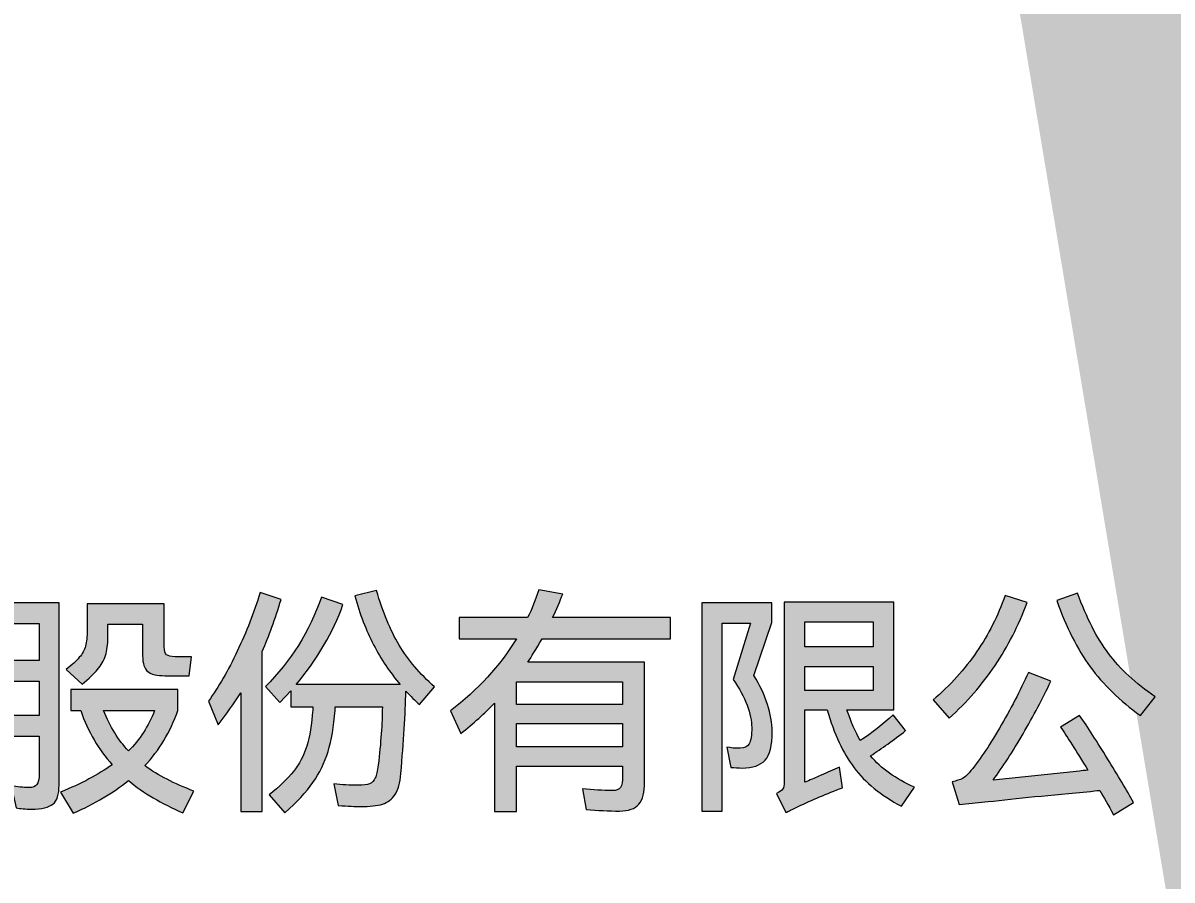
# Model space of a CAD drawing. Header units: millimetres. Extents: x -3630 to 1270, y -52213 to -49192.
# Drawn here: x 7.91 to 21.41, y -52047.85 to -52037.78 of the extents above; entities that cross this region are included whole.
import ezdxf

# ---------------------------------------------------------------- set-up
doc = ezdxf.new("R2010")
doc.units = ezdxf.units.MM
doc.linetypes.add('ACAD_ISO02W100', pattern=[15, 12, -3])
doc.layers.add('图层 1', color=7, linetype='Continuous', lineweight=0)
doc.layers.add('标注', color=3, linetype='Continuous', lineweight=0)
doc.styles.get("Standard").update_dxf_attribs({"font": 'arial.ttf'})
doc.dimstyles.new('ISO-25$0', dxfattribs={"dimscale": 2, "dimtxt": 6, "dimasz": 6, "dimexe": 0.5, "dimexo": 0.5, "dimgap": 0.762, "dimtad": 1, "dimtoh": 1, "dimdsep": 46, "dimtxsty": 'Standard', "dimcen": 2.5, "dimclrd": 1, "dimclre": 1, "dimclrt": 1, "dimadec": 0, "dimazin": 0, "dimtfac": 1, "dimtmove": 0, "dimatfit": 3, "dimfxl": 1, "dimtzin": 0, "dimarcsym": 0})

# ---------------------------------------------------------------- blocks, each defined once
blk = doc.blocks.new('*D117')
at = {"layer": 'Defpoints', "color": 0, "transparency": 16777216}
for p in [(82.225, -52025.957), (52.225, -52057.26), (82.225, -52087.231)]:
    blk.add_point(p, dxfattribs=at)
at = {"layer": '标注', "lineweight": -2, "transparency": 16777216}
for p, q in [((52.225, -52056.26), (52.225, -52024.957)), ((82.225, -52086.231), (82.225, -52024.957)), ((32.225, -52025.957), (12.225, -52025.957)), ((52.225, -52025.957), (82.225, -52025.957)), ((102.225, -52025.957), (155.269, -52025.957))]:
    blk.add_line(p, q, dxfattribs=at)
at = {"layer": '标注', "transparency": 16777216}
for points in [[(32.225, -52022.623), (32.225, -52029.29), (52.225, -52025.957)], [(102.225, -52022.623), (102.225, -52029.29), (82.225, -52025.957)]]:
    blk.add_solid(points, dxfattribs=at)
at = {"layer": '标注', "transparency": 16777216, "insert": (138.747, -52013.704), "char_height": 12, "attachment_point": 5}
blk.add_mtext('{\\H1.75x;30}', dxfattribs=at)
blk = doc.blocks.new('*D118')
at = {"layer": 'Defpoints', "color": 0, "transparency": 16777216}
for p in [(52.225, -52057.26), (22.89, -52087.26), (52.225, -52087.26)]:
    blk.add_point(p, dxfattribs=at)
at = {"layer": '标注', "lineweight": -2, "transparency": 16777216}
for p, q in [((22.89, -52037.26), (22.89, -52017.26)), ((51.225, -52057.26), (21.89, -52057.26)), ((22.89, -52057.26), (22.89, -52087.26)), ((51.225, -52087.26), (21.89, -52087.26)), ((22.89, -52107.26), (22.89, -52127.26)), ((22.89, -52127.26), (-8.63, -52127.26))]:
    blk.add_line(p, q, dxfattribs=at)
at = {"layer": '标注', "transparency": 16777216}
for points in [[(19.557, -52037.26), (26.224, -52037.26), (22.89, -52057.26)], [(19.557, -52107.26), (26.224, -52107.26), (22.89, -52087.26)]]:
    blk.add_solid(points, dxfattribs=at)
at = {"layer": '标注', "transparency": 16777216, "insert": (6.368, -52115.007), "char_height": 12, "attachment_point": 5}
blk.add_mtext('{\\H1.75x;30}', dxfattribs=at)
blk = doc.blocks.new('Block_11')
at = {"layer": '图层 1', "transparency": 33554687}
h = blk.add_hatch(color=29, dxfattribs=at)
h.dxf.hatch_style = 2
edge = h.paths.add_edge_path()
edge.add_spline(control_points=[(165.236, -104.432), (165.308, -104.682), (165.396, -104.896), (165.501, -105.071), (165.607, -105.247), (165.745, -105.41), (165.916, -105.561), (165.916, -105.561), (165.741, -105.77), (165.741, -105.77), (165.69, -105.725), (165.637, -105.672), (165.581, -105.612), (165.573, -105.881), (165.553, -106.203), (165.521, -106.58), (165.512, -106.689), (165.489, -106.771), (165.453, -106.827), (165.418, -106.882), (165.368, -106.919), (165.305, -106.939), (165.242, -106.957), (165.157, -106.967), (165.05, -106.967), (164.989, -106.967), (164.901, -106.963), (164.784, -106.955), (164.784, -106.955), (164.734, -106.701), (164.734, -106.701), (164.827, -106.713), (164.923, -106.718), (165.019, -106.718), (165.079, -106.718), (165.124, -106.712), (165.154, -106.7), (165.184, -106.688), (165.206, -106.665), (165.221, -106.632), (165.235, -106.599), (165.246, -106.549), (165.256, -106.481), (165.286, -106.22), (165.302, -105.992), (165.304, -105.798), (165.304, -105.798), (164.751, -105.798), (164.751, -105.798), (164.751, -105.798), (164.748, -105.838), (164.748, -105.838), (164.733, -106.028), (164.706, -106.188), (164.666, -106.319), (164.626, -106.45), (164.567, -106.572), (164.488, -106.686), (164.409, -106.799), (164.299, -106.918), (164.158, -107.04), (164.158, -107.04), (163.972, -106.828), (163.972, -106.828), (164.094, -106.734), (164.189, -106.643), (164.258, -106.556), (164.327, -106.469), (164.379, -106.369), (164.415, -106.257), (164.451, -106.145), (164.474, -106.003), (164.485, -105.832), (164.485, -105.832), (164.485, -105.798), (164.485, -105.798), (164.485, -105.798), (164.229, -105.798), (164.229, -105.798), (164.229, -105.798), (164.229, -105.609), (164.229, -105.609), (164.229, -105.609), (164.101, -105.747), (164.101, -105.747), (164.101, -105.747), (163.929, -105.559), (163.929, -105.559), (164.229, -105.263), (164.448, -104.913), (164.587, -104.508), (164.587, -104.508), (164.841, -104.596), (164.841, -104.596), (164.726, -104.92), (164.543, -105.233), (164.291, -105.536), (164.291, -105.536), (165.515, -105.536), (165.515, -105.536), (165.393, -105.393), (165.288, -105.237), (165.201, -105.067), (165.113, -104.898), (165.039, -104.707), (164.979, -104.494), (164.979, -104.494), (165.236, -104.432), (165.236, -104.432)], knot_values=[0, 0, 0, 0, 1, 1, 1, 2, 2, 2, 3, 3, 3, 4, 4, 4, 5, 5, 5, 6, 6, 6, 7, 7, 7, 8, 8, 8, 9, 9, 9, 10, 10, 10, 11, 11, 11, 12, 12, 12, 13, 13, 13, 14, 14, 14, 15, 15, 15, 16, 16, 16, 17, 17, 17, 18, 18, 18, 19, 19, 19, 20, 20, 20, 21, 21, 21, 22, 22, 22, 23, 23, 23, 24, 24, 24, 25, 25, 25, 26, 26, 26, 27, 27, 27, 28, 28, 28, 29, 29, 29, 30, 30, 30, 31, 31, 31, 32, 32, 32, 33, 33, 33, 34, 34, 34, 35, 35, 35, 36, 36, 36, 36], degree=3, periodic=0)
edge = h.paths.add_edge_path()
edge.add_spline(control_points=[(164.113, -104.537), (164.045, -104.764), (163.972, -104.967), (163.892, -105.146), (163.892, -105.146), (163.892, -107.026), (163.892, -107.026), (163.892, -107.026), (163.639, -107.026), (163.639, -107.026), (163.639, -107.026), (163.639, -105.632), (163.639, -105.632), (163.56, -105.76), (163.471, -105.885), (163.373, -106.007), (163.373, -106.007), (163.261, -105.728), (163.261, -105.728), (163.379, -105.564), (163.492, -105.369), (163.599, -105.143), (163.706, -104.918), (163.796, -104.688), (163.867, -104.455), (163.867, -104.455), (164.113, -104.537), (164.113, -104.537)], knot_values=[0, 0, 0, 0, 1, 1, 1, 2, 2, 2, 3, 3, 3, 4, 4, 4, 5, 5, 5, 6, 6, 6, 7, 7, 7, 8, 8, 8, 9, 9, 9, 9], degree=3, periodic=0)
h = blk.add_hatch(color=29, dxfattribs=at)
h.dxf.hatch_style = 2
edge = h.paths.add_edge_path()
edge.add_spline(control_points=[(166.881, -105.993), (166.881, -105.993), (166.881, -106.267), (166.881, -106.267), (166.881, -106.267), (168.126, -106.267), (168.126, -106.267), (168.126, -106.267), (168.126, -105.993), (168.126, -105.993), (168.126, -105.993), (166.881, -105.993), (166.881, -105.993)], knot_values=[0, 0, 0, 0, 1, 1, 1, 2, 2, 2, 3, 3, 3, 4, 4, 4, 4], degree=3, periodic=0)
edge = h.paths.add_edge_path()
edge.add_spline(control_points=[(166.881, -105.77), (166.881, -105.77), (168.126, -105.77), (168.126, -105.77), (168.126, -105.77), (168.126, -105.502), (168.126, -105.502), (168.126, -105.502), (166.881, -105.502), (166.881, -105.502), (166.881, -105.502), (166.881, -105.77), (166.881, -105.77)], knot_values=[0, 0, 0, 0, 1, 1, 1, 2, 2, 2, 3, 3, 3, 4, 4, 4, 4], degree=3, periodic=0)
edge = h.paths.add_edge_path()
edge.add_spline(control_points=[(168.69, -104.997), (168.69, -104.997), (167.18, -104.997), (167.18, -104.997), (167.109, -105.121), (167.054, -105.212), (167.014, -105.271), (167.014, -105.271), (168.386, -105.271), (168.386, -105.271), (168.386, -105.271), (168.386, -106.679), (168.386, -106.679), (168.386, -106.799), (168.363, -106.886), (168.318, -106.94), (168.273, -106.993), (168.197, -107.02), (168.092, -107.02), (167.964, -107.02), (167.833, -107.014), (167.7, -107.003), (167.7, -107.003), (167.655, -106.758), (167.655, -106.758), (167.779, -106.773), (167.896, -106.78), (168.007, -106.78), (168.053, -106.78), (168.084, -106.768), (168.101, -106.742), (168.118, -106.717), (168.126, -106.672), (168.126, -106.608), (168.126, -106.608), (168.126, -106.492), (168.126, -106.492), (168.126, -106.492), (166.881, -106.492), (166.881, -106.492), (166.881, -106.492), (166.881, -107.026), (166.881, -107.026), (166.881, -107.026), (166.622, -107.026), (166.622, -107.026), (166.622, -107.026), (166.622, -105.753), (166.622, -105.753), (166.505, -105.873), (166.374, -105.992), (166.227, -106.109), (166.227, -106.109), (166.103, -105.843), (166.103, -105.843), (166.428, -105.597), (166.686, -105.315), (166.879, -104.997), (166.879, -104.997), (166.207, -104.997), (166.207, -104.997), (166.207, -104.997), (166.207, -104.748), (166.207, -104.748), (166.207, -104.748), (167.011, -104.748), (167.011, -104.748), (167.06, -104.649), (167.103, -104.54), (167.141, -104.424), (167.141, -104.424), (167.423, -104.472), (167.423, -104.472), (167.391, -104.558), (167.352, -104.65), (167.304, -104.748), (167.304, -104.748), (168.69, -104.748), (168.69, -104.748), (168.69, -104.748), (168.69, -104.997), (168.69, -104.997)], knot_values=[0, 0, 0, 0, 1, 1, 1, 2, 2, 2, 3, 3, 3, 4, 4, 4, 5, 5, 5, 6, 6, 6, 7, 7, 7, 8, 8, 8, 9, 9, 9, 10, 10, 10, 11, 11, 11, 12, 12, 12, 13, 13, 13, 14, 14, 14, 15, 15, 15, 16, 16, 16, 17, 17, 17, 18, 18, 18, 19, 19, 19, 20, 20, 20, 21, 21, 21, 22, 22, 22, 23, 23, 23, 24, 24, 24, 25, 25, 25, 26, 26, 26, 27, 27, 27, 27], degree=3, periodic=0)
h = blk.add_hatch(color=29, dxfattribs=at)
h.dxf.hatch_style = 2
edge = h.paths.add_edge_path()
edge.add_spline(control_points=[(173.471, -104.46), (173.579, -104.752), (173.7, -104.989), (173.837, -105.17), (173.973, -105.352), (174.155, -105.521), (174.383, -105.677), (174.383, -105.677), (174.211, -105.9), (174.211, -105.9), (173.97, -105.723), (173.774, -105.532), (173.622, -105.327), (173.471, -105.122), (173.34, -104.862), (173.229, -104.548), (173.229, -104.548), (173.471, -104.46), (173.471, -104.46)], knot_values=[0, 0, 0, 0, 1, 1, 1, 2, 2, 2, 3, 3, 3, 4, 4, 4, 5, 5, 5, 6, 6, 6, 6], degree=3, periodic=0)
edge = h.paths.add_edge_path()
edge.add_spline(control_points=[(173.497, -105.897), (173.595, -106.04), (173.704, -106.21), (173.825, -106.406), (173.947, -106.603), (174.049, -106.775), (174.132, -106.921), (174.132, -106.921), (173.895, -107.063), (173.895, -107.063), (173.834, -106.952), (173.781, -106.857), (173.734, -106.777), (173.689, -106.782), (173.653, -106.785), (173.626, -106.789), (173.154, -106.832), (172.753, -106.872), (172.424, -106.91), (172.424, -106.91), (172.08, -106.944), (172.08, -106.944), (172.08, -106.944), (171.998, -106.676), (171.998, -106.676), (172.051, -106.666), (172.091, -106.654), (172.119, -106.639), (172.148, -106.624), (172.174, -106.602), (172.199, -106.571), (172.31, -106.438), (172.429, -106.263), (172.557, -106.045), (172.685, -105.828), (172.798, -105.61), (172.896, -105.392), (172.896, -105.392), (173.158, -105.496), (173.158, -105.496), (173.064, -105.698), (172.955, -105.904), (172.832, -106.114), (172.709, -106.325), (172.592, -106.506), (172.481, -106.656), (172.481, -106.656), (173.497, -106.552), (173.497, -106.552), (173.521, -106.548), (173.554, -106.544), (173.595, -106.54), (173.456, -106.313), (173.349, -106.144), (173.273, -106.035), (173.273, -106.035), (173.497, -105.897), (173.497, -105.897)], knot_values=[0, 0, 0, 0, 1, 1, 1, 2, 2, 2, 3, 3, 3, 4, 4, 4, 5, 5, 5, 6, 6, 6, 7, 7, 7, 8, 8, 8, 9, 9, 9, 10, 10, 10, 11, 11, 11, 12, 12, 12, 13, 13, 13, 14, 14, 14, 15, 15, 15, 16, 16, 16, 17, 17, 17, 18, 18, 18, 19, 19, 19, 19], degree=3, periodic=0)
edge = h.paths.add_edge_path()
edge.add_spline(control_points=[(172.881, -104.57), (172.78, -104.84), (172.654, -105.087), (172.503, -105.311), (172.353, -105.536), (172.173, -105.742), (171.964, -105.928), (171.964, -105.928), (171.775, -105.716), (171.775, -105.716), (171.978, -105.541), (172.149, -105.353), (172.287, -105.151), (172.426, -104.948), (172.537, -104.728), (172.622, -104.488), (172.622, -104.488), (172.881, -104.57), (172.881, -104.57)], knot_values=[0, 0, 0, 0, 1, 1, 1, 2, 2, 2, 3, 3, 3, 4, 4, 4, 5, 5, 5, 6, 6, 6, 6], degree=3, periodic=0)
h = blk.add_hatch(color=29, dxfattribs=at)
h.dxf.hatch_style = 2
edge = h.paths.add_edge_path()
edge.add_spline(control_points=[(162.027, -105.84), (162.104, -106.03), (162.202, -106.189), (162.321, -106.315), (162.452, -106.183), (162.555, -106.025), (162.628, -105.84), (162.628, -105.84), (162.027, -105.84), (162.027, -105.84)], knot_values=[0, 0, 0, 0, 1, 1, 1, 2, 2, 2, 3, 3, 3, 3], degree=3, periodic=0)
edge = h.paths.add_edge_path()
edge.add_spline(control_points=[(162.078, -104.977), (162.078, -105.063), (162.069, -105.136), (162.05, -105.194), (162.031, -105.253), (162, -105.307), (161.958, -105.357), (161.916, -105.406), (161.855, -105.464), (161.776, -105.53), (161.776, -105.53), (161.587, -105.358), (161.587, -105.358), (161.657, -105.304), (161.709, -105.256), (161.743, -105.215), (161.779, -105.175), (161.802, -105.131), (161.815, -105.083), (161.829, -105.035), (161.835, -104.973), (161.835, -104.898), (161.835, -104.898), (161.835, -104.588), (161.835, -104.588), (161.835, -104.588), (162.741, -104.588), (162.741, -104.588), (162.741, -104.588), (162.741, -105.09), (162.741, -105.09), (162.741, -105.137), (162.751, -105.169), (162.769, -105.184), (162.788, -105.2), (162.821, -105.208), (162.868, -105.208), (162.868, -105.208), (163.06, -105.208), (163.06, -105.208), (163.06, -105.208), (163.035, -105.431), (163.035, -105.431), (163.035, -105.431), (162.749, -105.431), (162.749, -105.431), (162.656, -105.431), (162.588, -105.415), (162.548, -105.382), (162.508, -105.349), (162.487, -105.287), (162.487, -105.197), (162.487, -105.197), (162.487, -104.825), (162.487, -104.825), (162.487, -104.825), (162.078, -104.825), (162.078, -104.825), (162.078, -104.825), (162.078, -104.977), (162.078, -104.977)], knot_values=[0, 0, 0, 0, 1, 1, 1, 2, 2, 2, 3, 3, 3, 4, 4, 4, 5, 5, 5, 6, 6, 6, 7, 7, 7, 8, 8, 8, 9, 9, 9, 10, 10, 10, 11, 11, 11, 12, 12, 12, 13, 13, 13, 14, 14, 14, 15, 15, 15, 16, 16, 16, 17, 17, 17, 18, 18, 18, 19, 19, 19, 20, 20, 20, 20], degree=3, periodic=0)
edge = h.paths.add_edge_path()
edge.add_spline(control_points=[(162.959, -107.04), (162.708, -106.934), (162.496, -106.808), (162.321, -106.662), (162.14, -106.807), (161.924, -106.934), (161.672, -107.045), (161.672, -107.045), (161.522, -106.797), (161.522, -106.797), (161.765, -106.7), (161.967, -106.592), (162.129, -106.476), (161.971, -106.301), (161.847, -106.089), (161.759, -105.84), (161.759, -105.84), (161.644, -105.84), (161.644, -105.84), (161.644, -105.84), (161.644, -105.592), (161.644, -105.592), (161.644, -105.592), (162.902, -105.592), (162.902, -105.592), (162.902, -105.592), (162.902, -105.84), (162.902, -105.84), (162.812, -106.093), (162.682, -106.308), (162.512, -106.487), (162.669, -106.602), (162.861, -106.701), (163.088, -106.786), (163.088, -106.786), (162.959, -107.04), (162.959, -107.04)], knot_values=[0, 0, 0, 0, 1, 1, 1, 2, 2, 2, 3, 3, 3, 4, 4, 4, 5, 5, 5, 6, 6, 6, 7, 7, 7, 8, 8, 8, 9, 9, 9, 10, 10, 10, 11, 11, 11, 12, 12, 12, 12], degree=3, periodic=0)
edge = h.paths.add_edge_path()
edge.add_spline(control_points=[(160.923, -105.496), (160.923, -105.496), (160.923, -105.9), (160.923, -105.9), (160.923, -105.9), (161.271, -105.9), (161.271, -105.9), (161.271, -105.9), (161.271, -105.496), (161.271, -105.496), (161.271, -105.496), (160.923, -105.496), (160.923, -105.496)], knot_values=[0, 0, 0, 0, 1, 1, 1, 2, 2, 2, 3, 3, 3, 4, 4, 4, 4], degree=3, periodic=0)
edge = h.paths.add_edge_path()
edge.add_spline(control_points=[(161.271, -105.253), (161.271, -105.253), (161.271, -104.819), (161.271, -104.819), (161.271, -104.819), (160.923, -104.819), (160.923, -104.819), (160.923, -104.819), (160.923, -105.253), (160.923, -105.253), (160.923, -105.253), (161.271, -105.253), (161.271, -105.253)], knot_values=[0, 0, 0, 0, 1, 1, 1, 2, 2, 2, 3, 3, 3, 4, 4, 4, 4], degree=3, periodic=0)
edge = h.paths.add_edge_path()
edge.add_spline(control_points=[(160.686, -104.576), (160.686, -104.576), (161.505, -104.576), (161.505, -104.576), (161.505, -104.576), (161.505, -106.715), (161.505, -106.715), (161.505, -106.825), (161.481, -106.899), (161.433, -106.939), (161.385, -106.978), (161.301, -106.998), (161.18, -106.998), (161.109, -106.998), (161.049, -106.993), (161, -106.983), (161, -106.983), (160.943, -106.721), (160.943, -106.721), (161.015, -106.736), (161.083, -106.744), (161.149, -106.744), (161.196, -106.744), (161.229, -106.732), (161.245, -106.71), (161.262, -106.687), (161.271, -106.645), (161.271, -106.583), (161.271, -106.583), (161.271, -106.14), (161.271, -106.14), (161.271, -106.14), (160.921, -106.14), (160.921, -106.14), (160.915, -106.33), (160.893, -106.492), (160.855, -106.626), (160.816, -106.761), (160.755, -106.902), (160.673, -107.048), (160.673, -107.048), (160.447, -106.916), (160.447, -106.916), (160.514, -106.799), (160.565, -106.693), (160.598, -106.595), (160.631, -106.498), (160.654, -106.378), (160.667, -106.236), (160.68, -106.093), (160.686, -105.893), (160.686, -105.637), (160.686, -105.637), (160.686, -104.576), (160.686, -104.576)], knot_values=[0, 0, 0, 0, 1, 1, 1, 2, 2, 2, 3, 3, 3, 4, 4, 4, 5, 5, 5, 6, 6, 6, 7, 7, 7, 8, 8, 8, 9, 9, 9, 10, 10, 10, 11, 11, 11, 12, 12, 12, 13, 13, 13, 14, 14, 14, 15, 15, 15, 16, 16, 16, 17, 17, 17, 18, 18, 18, 18], degree=3, periodic=0)
h = blk.add_hatch(color=29, dxfattribs=at)
h.dxf.hatch_style = 2
edge = h.paths.add_edge_path()
edge.add_spline(control_points=[(171.072, -105.324), (171.072, -105.324), (170.268, -105.324), (170.268, -105.324), (170.268, -105.324), (170.268, -105.606), (170.268, -105.606), (170.268, -105.606), (171.072, -105.606), (171.072, -105.606), (171.072, -105.606), (171.072, -105.324), (171.072, -105.324)], knot_values=[0, 0, 0, 0, 1, 1, 1, 2, 2, 2, 3, 3, 3, 4, 4, 4, 4], degree=3, periodic=0)
edge = h.paths.add_edge_path()
edge.add_spline(control_points=[(171.072, -105.093), (171.072, -105.093), (171.072, -104.799), (171.072, -104.799), (171.072, -104.799), (170.268, -104.799), (170.268, -104.799), (170.268, -104.799), (170.268, -105.093), (170.268, -105.093), (170.268, -105.093), (171.072, -105.093), (171.072, -105.093)], knot_values=[0, 0, 0, 0, 1, 1, 1, 2, 2, 2, 3, 3, 3, 4, 4, 4, 4], degree=3, periodic=0)
edge = h.paths.add_edge_path()
edge.add_spline(control_points=[(171.558, -106.741), (171.558, -106.741), (171.403, -106.964), (171.403, -106.964), (171.162, -106.834), (170.977, -106.684), (170.848, -106.512), (170.719, -106.341), (170.613, -106.114), (170.53, -105.832), (170.53, -105.832), (170.268, -105.832), (170.268, -105.832), (170.268, -105.832), (170.268, -106.682), (170.268, -106.682), (170.328, -106.657), (170.381, -106.635), (170.426, -106.614), (170.471, -106.593), (170.509, -106.576), (170.539, -106.563), (170.539, -106.563), (170.674, -106.504), (170.674, -106.504), (170.674, -106.504), (170.711, -106.746), (170.711, -106.746), (170.527, -106.816), (170.353, -106.889), (170.189, -106.967), (170.189, -106.967), (170.127, -106.998), (170.127, -106.998), (170.116, -107.003), (170.103, -107.01), (170.089, -107.016), (170.075, -107.023), (170.06, -107.03), (170.045, -107.037), (170.045, -107.037), (169.935, -106.814), (169.935, -106.814), (169.973, -106.795), (169.997, -106.777), (170.008, -106.761), (170.02, -106.744), (170.025, -106.716), (170.025, -106.679), (170.025, -106.679), (170.025, -104.568), (170.025, -104.568), (170.025, -104.568), (171.315, -104.568), (171.315, -104.568), (171.315, -104.568), (171.315, -105.832), (171.315, -105.832), (171.315, -105.832), (170.762, -105.832), (170.762, -105.832), (170.811, -105.973), (170.863, -106.094), (170.92, -106.193), (171.056, -106.103), (171.184, -106.002), (171.307, -105.891), (171.307, -105.891), (171.453, -106.075), (171.453, -106.075), (171.31, -106.188), (171.173, -106.286), (171.041, -106.371), (171.164, -106.52), (171.336, -106.643), (171.558, -106.741)], knot_values=[0, 0, 0, 0, 1, 1, 1, 2, 2, 2, 3, 3, 3, 4, 4, 4, 5, 5, 5, 6, 6, 6, 7, 7, 7, 8, 8, 8, 9, 9, 9, 10, 10, 10, 11, 11, 11, 12, 12, 12, 13, 13, 13, 14, 14, 14, 15, 15, 15, 16, 16, 16, 17, 17, 17, 18, 18, 18, 19, 19, 19, 20, 20, 20, 21, 21, 21, 22, 22, 22, 23, 23, 23, 24, 24, 24, 25, 25, 25, 25], degree=3, periodic=0)
edge = h.paths.add_edge_path()
edge.add_spline(control_points=[(169.879, -104.807), (169.879, -104.807), (169.67, -105.428), (169.67, -105.428), (169.739, -105.541), (169.793, -105.654), (169.829, -105.767), (169.866, -105.88), (169.884, -105.986), (169.884, -106.086), (169.884, -106.25), (169.857, -106.362), (169.801, -106.423), (169.746, -106.485), (169.655, -106.515), (169.531, -106.515), (169.488, -106.515), (169.444, -106.512), (169.399, -106.507), (169.399, -106.507), (169.351, -106.27), (169.351, -106.27), (169.396, -106.279), (169.449, -106.283), (169.509, -106.283), (169.558, -106.283), (169.593, -106.266), (169.613, -106.23), (169.634, -106.194), (169.644, -106.13), (169.644, -106.038), (169.644, -105.963), (169.626, -105.876), (169.589, -105.777), (169.553, -105.678), (169.498, -105.578), (169.427, -105.477), (169.427, -105.477), (169.63, -104.813), (169.63, -104.813), (169.63, -104.813), (169.297, -104.813), (169.297, -104.813), (169.297, -104.813), (169.297, -107.02), (169.297, -107.02), (169.297, -107.02), (169.057, -107.02), (169.057, -107.02), (169.057, -107.02), (169.057, -104.576), (169.057, -104.576), (169.057, -104.576), (169.879, -104.576), (169.879, -104.576), (169.879, -104.576), (169.879, -104.807), (169.879, -104.807)], knot_values=[0, 0, 0, 0, 1, 1, 1, 2, 2, 2, 3, 3, 3, 4, 4, 4, 5, 5, 5, 6, 6, 6, 7, 7, 7, 8, 8, 8, 9, 9, 9, 10, 10, 10, 11, 11, 11, 12, 12, 12, 13, 13, 13, 14, 14, 14, 15, 15, 15, 16, 16, 16, 17, 17, 17, 18, 18, 18, 19, 19, 19, 19], degree=3, periodic=0)
at = {"layer": '图层 1'}
for points, knots in [([(164.113, -104.537), (164.045, -104.764), (163.972, -104.967), (163.892, -105.146), (163.892, -105.146), (163.892, -107.026), (163.892, -107.026), (163.892, -107.026), (163.639, -107.026), (163.639, -107.026), (163.639, -107.026), (163.639, -105.632), (163.639, -105.632), (163.56, -105.76), (163.471, -105.885), (163.373, -106.007), (163.373, -106.007), (163.261, -105.728), (163.261, -105.728), (163.379, -105.564), (163.492, -105.369), (163.599, -105.143), (163.706, -104.918), (163.796, -104.688), (163.867, -104.455), (163.867, -104.455), (164.113, -104.537), (164.113, -104.537)], [0, 0, 0, 0, 1, 1, 1, 2, 2, 2, 3, 3, 3, 4, 4, 4, 5, 5, 5, 6, 6, 6, 7, 7, 7, 8, 8, 8, 9, 9, 9, 9]), ([(165.236, -104.432), (165.308, -104.682), (165.396, -104.896), (165.501, -105.071), (165.607, -105.247), (165.745, -105.41), (165.916, -105.561), (165.916, -105.561), (165.741, -105.77), (165.741, -105.77), (165.69, -105.725), (165.637, -105.672), (165.581, -105.612), (165.573, -105.881), (165.553, -106.203), (165.521, -106.58), (165.512, -106.689), (165.489, -106.771), (165.453, -106.827), (165.418, -106.882), (165.368, -106.919), (165.305, -106.939), (165.242, -106.957), (165.157, -106.967), (165.05, -106.967), (164.989, -106.967), (164.901, -106.963), (164.784, -106.955), (164.784, -106.955), (164.734, -106.701), (164.734, -106.701), (164.827, -106.713), (164.923, -106.718), (165.019, -106.718), (165.079, -106.718), (165.124, -106.712), (165.154, -106.7), (165.184, -106.688), (165.206, -106.665), (165.221, -106.632), (165.235, -106.599), (165.246, -106.549), (165.256, -106.481), (165.286, -106.22), (165.302, -105.992), (165.304, -105.798), (165.304, -105.798), (164.751, -105.798), (164.751, -105.798), (164.751, -105.798), (164.748, -105.838), (164.748, -105.838), (164.733, -106.028), (164.706, -106.188), (164.666, -106.319), (164.626, -106.45), (164.567, -106.572), (164.488, -106.686), (164.409, -106.799), (164.299, -106.918), (164.158, -107.04), (164.158, -107.04), (163.972, -106.828), (163.972, -106.828), (164.094, -106.734), (164.189, -106.643), (164.258, -106.556), (164.327, -106.469), (164.379, -106.369), (164.415, -106.257), (164.451, -106.145), (164.474, -106.003), (164.485, -105.832), (164.485, -105.832), (164.485, -105.798), (164.485, -105.798), (164.485, -105.798), (164.229, -105.798), (164.229, -105.798), (164.229, -105.798), (164.229, -105.609), (164.229, -105.609), (164.229, -105.609), (164.101, -105.747), (164.101, -105.747), (164.101, -105.747), (163.929, -105.559), (163.929, -105.559), (164.229, -105.263), (164.448, -104.913), (164.587, -104.508), (164.587, -104.508), (164.841, -104.596), (164.841, -104.596), (164.726, -104.92), (164.543, -105.233), (164.291, -105.536), (164.291, -105.536), (165.515, -105.536), (165.515, -105.536), (165.393, -105.393), (165.288, -105.237), (165.201, -105.067), (165.113, -104.898), (165.039, -104.707), (164.979, -104.494), (164.979, -104.494), (165.236, -104.432), (165.236, -104.432)], [0, 0, 0, 0, 1, 1, 1, 2, 2, 2, 3, 3, 3, 4, 4, 4, 5, 5, 5, 6, 6, 6, 7, 7, 7, 8, 8, 8, 9, 9, 9, 10, 10, 10, 11, 11, 11, 12, 12, 12, 13, 13, 13, 14, 14, 14, 15, 15, 15, 16, 16, 16, 17, 17, 17, 18, 18, 18, 19, 19, 19, 20, 20, 20, 21, 21, 21, 22, 22, 22, 23, 23, 23, 24, 24, 24, 25, 25, 25, 26, 26, 26, 27, 27, 27, 28, 28, 28, 29, 29, 29, 30, 30, 30, 31, 31, 31, 32, 32, 32, 33, 33, 33, 34, 34, 34, 35, 35, 35, 36, 36, 36, 36]), ([(168.69, -104.997), (168.69, -104.997), (167.18, -104.997), (167.18, -104.997), (167.109, -105.121), (167.054, -105.212), (167.014, -105.271), (167.014, -105.271), (168.386, -105.271), (168.386, -105.271), (168.386, -105.271), (168.386, -106.679), (168.386, -106.679), (168.386, -106.799), (168.363, -106.886), (168.318, -106.94), (168.273, -106.993), (168.197, -107.02), (168.092, -107.02), (167.964, -107.02), (167.833, -107.014), (167.7, -107.003), (167.7, -107.003), (167.655, -106.758), (167.655, -106.758), (167.779, -106.773), (167.896, -106.78), (168.007, -106.78), (168.053, -106.78), (168.084, -106.768), (168.101, -106.742), (168.118, -106.717), (168.126, -106.672), (168.126, -106.608), (168.126, -106.608), (168.126, -106.492), (168.126, -106.492), (168.126, -106.492), (166.881, -106.492), (166.881, -106.492), (166.881, -106.492), (166.881, -107.026), (166.881, -107.026), (166.881, -107.026), (166.622, -107.026), (166.622, -107.026), (166.622, -107.026), (166.622, -105.753), (166.622, -105.753), (166.505, -105.873), (166.374, -105.992), (166.227, -106.109), (166.227, -106.109), (166.103, -105.843), (166.103, -105.843), (166.428, -105.597), (166.686, -105.315), (166.879, -104.997), (166.879, -104.997), (166.207, -104.997), (166.207, -104.997), (166.207, -104.997), (166.207, -104.748), (166.207, -104.748), (166.207, -104.748), (167.011, -104.748), (167.011, -104.748), (167.06, -104.649), (167.103, -104.54), (167.141, -104.424), (167.141, -104.424), (167.423, -104.472), (167.423, -104.472), (167.391, -104.558), (167.352, -104.65), (167.304, -104.748), (167.304, -104.748), (168.69, -104.748), (168.69, -104.748), (168.69, -104.748), (168.69, -104.997), (168.69, -104.997)], [0, 0, 0, 0, 1, 1, 1, 2, 2, 2, 3, 3, 3, 4, 4, 4, 5, 5, 5, 6, 6, 6, 7, 7, 7, 8, 8, 8, 9, 9, 9, 10, 10, 10, 11, 11, 11, 12, 12, 12, 13, 13, 13, 14, 14, 14, 15, 15, 15, 16, 16, 16, 17, 17, 17, 18, 18, 18, 19, 19, 19, 20, 20, 20, 21, 21, 21, 22, 22, 22, 23, 23, 23, 24, 24, 24, 25, 25, 25, 26, 26, 26, 27, 27, 27, 27]), ([(172.881, -104.57), (172.78, -104.84), (172.654, -105.087), (172.503, -105.311), (172.353, -105.536), (172.173, -105.742), (171.964, -105.928), (171.964, -105.928), (171.775, -105.716), (171.775, -105.716), (171.978, -105.541), (172.149, -105.353), (172.287, -105.151), (172.426, -104.948), (172.537, -104.728), (172.622, -104.488), (172.622, -104.488), (172.881, -104.57), (172.881, -104.57)], [0, 0, 0, 0, 1, 1, 1, 2, 2, 2, 3, 3, 3, 4, 4, 4, 5, 5, 5, 6, 6, 6, 6]), ([(173.471, -104.46), (173.579, -104.752), (173.7, -104.989), (173.837, -105.17), (173.973, -105.352), (174.155, -105.521), (174.383, -105.677), (174.383, -105.677), (174.211, -105.9), (174.211, -105.9), (173.97, -105.723), (173.774, -105.532), (173.622, -105.327), (173.471, -105.122), (173.34, -104.862), (173.229, -104.548), (173.229, -104.548), (173.471, -104.46), (173.471, -104.46)], [0, 0, 0, 0, 1, 1, 1, 2, 2, 2, 3, 3, 3, 4, 4, 4, 5, 5, 5, 6, 6, 6, 6]), ([(160.686, -104.576), (160.686, -104.576), (161.505, -104.576), (161.505, -104.576), (161.505, -104.576), (161.505, -106.715), (161.505, -106.715), (161.505, -106.825), (161.481, -106.899), (161.433, -106.939), (161.385, -106.978), (161.301, -106.998), (161.18, -106.998), (161.109, -106.998), (161.049, -106.993), (161, -106.983), (161, -106.983), (160.943, -106.721), (160.943, -106.721), (161.015, -106.736), (161.083, -106.744), (161.149, -106.744), (161.196, -106.744), (161.229, -106.732), (161.245, -106.71), (161.262, -106.687), (161.271, -106.645), (161.271, -106.583), (161.271, -106.583), (161.271, -106.14), (161.271, -106.14), (161.271, -106.14), (160.921, -106.14), (160.921, -106.14), (160.915, -106.33), (160.893, -106.492), (160.855, -106.626), (160.816, -106.761), (160.755, -106.902), (160.673, -107.048), (160.673, -107.048), (160.447, -106.916), (160.447, -106.916), (160.514, -106.799), (160.565, -106.693), (160.598, -106.595), (160.631, -106.498), (160.654, -106.378), (160.667, -106.236), (160.68, -106.093), (160.686, -105.893), (160.686, -105.637), (160.686, -105.637), (160.686, -104.576), (160.686, -104.576)], [0, 0, 0, 0, 1, 1, 1, 2, 2, 2, 3, 3, 3, 4, 4, 4, 5, 5, 5, 6, 6, 6, 7, 7, 7, 8, 8, 8, 9, 9, 9, 10, 10, 10, 11, 11, 11, 12, 12, 12, 13, 13, 13, 14, 14, 14, 15, 15, 15, 16, 16, 16, 17, 17, 17, 18, 18, 18, 18]), ([(162.078, -104.977), (162.078, -105.063), (162.069, -105.136), (162.05, -105.194), (162.031, -105.253), (162, -105.307), (161.958, -105.357), (161.916, -105.406), (161.855, -105.464), (161.776, -105.53), (161.776, -105.53), (161.587, -105.358), (161.587, -105.358), (161.657, -105.304), (161.709, -105.256), (161.743, -105.215), (161.779, -105.175), (161.802, -105.131), (161.815, -105.083), (161.829, -105.035), (161.835, -104.973), (161.835, -104.898), (161.835, -104.898), (161.835, -104.588), (161.835, -104.588), (161.835, -104.588), (162.741, -104.588), (162.741, -104.588), (162.741, -104.588), (162.741, -105.09), (162.741, -105.09), (162.741, -105.137), (162.751, -105.169), (162.769, -105.184), (162.788, -105.2), (162.821, -105.208), (162.868, -105.208), (162.868, -105.208), (163.06, -105.208), (163.06, -105.208), (163.06, -105.208), (163.035, -105.431), (163.035, -105.431), (163.035, -105.431), (162.749, -105.431), (162.749, -105.431), (162.656, -105.431), (162.588, -105.415), (162.548, -105.382), (162.508, -105.349), (162.487, -105.287), (162.487, -105.197), (162.487, -105.197), (162.487, -104.825), (162.487, -104.825), (162.487, -104.825), (162.078, -104.825), (162.078, -104.825), (162.078, -104.825), (162.078, -104.977), (162.078, -104.977)], [0, 0, 0, 0, 1, 1, 1, 2, 2, 2, 3, 3, 3, 4, 4, 4, 5, 5, 5, 6, 6, 6, 7, 7, 7, 8, 8, 8, 9, 9, 9, 10, 10, 10, 11, 11, 11, 12, 12, 12, 13, 13, 13, 14, 14, 14, 15, 15, 15, 16, 16, 16, 17, 17, 17, 18, 18, 18, 19, 19, 19, 20, 20, 20, 20]), ([(169.879, -104.807), (169.879, -104.807), (169.67, -105.428), (169.67, -105.428), (169.739, -105.541), (169.793, -105.654), (169.829, -105.767), (169.866, -105.88), (169.884, -105.986), (169.884, -106.086), (169.884, -106.25), (169.857, -106.362), (169.801, -106.423), (169.746, -106.485), (169.655, -106.515), (169.531, -106.515), (169.488, -106.515), (169.444, -106.512), (169.399, -106.507), (169.399, -106.507), (169.351, -106.27), (169.351, -106.27), (169.396, -106.279), (169.449, -106.283), (169.509, -106.283), (169.558, -106.283), (169.593, -106.266), (169.613, -106.23), (169.634, -106.194), (169.644, -106.13), (169.644, -106.038), (169.644, -105.963), (169.626, -105.876), (169.589, -105.777), (169.553, -105.678), (169.498, -105.578), (169.427, -105.477), (169.427, -105.477), (169.63, -104.813), (169.63, -104.813), (169.63, -104.813), (169.297, -104.813), (169.297, -104.813), (169.297, -104.813), (169.297, -107.02), (169.297, -107.02), (169.297, -107.02), (169.057, -107.02), (169.057, -107.02), (169.057, -107.02), (169.057, -104.576), (169.057, -104.576), (169.057, -104.576), (169.879, -104.576), (169.879, -104.576), (169.879, -104.576), (169.879, -104.807), (169.879, -104.807)], [0, 0, 0, 0, 1, 1, 1, 2, 2, 2, 3, 3, 3, 4, 4, 4, 5, 5, 5, 6, 6, 6, 7, 7, 7, 8, 8, 8, 9, 9, 9, 10, 10, 10, 11, 11, 11, 12, 12, 12, 13, 13, 13, 14, 14, 14, 15, 15, 15, 16, 16, 16, 17, 17, 17, 18, 18, 18, 19, 19, 19, 19]), ([(171.558, -106.741), (171.558, -106.741), (171.403, -106.964), (171.403, -106.964), (171.162, -106.834), (170.977, -106.684), (170.848, -106.512), (170.719, -106.341), (170.613, -106.114), (170.53, -105.832), (170.53, -105.832), (170.268, -105.832), (170.268, -105.832), (170.268, -105.832), (170.268, -106.682), (170.268, -106.682), (170.328, -106.657), (170.381, -106.635), (170.426, -106.614), (170.471, -106.593), (170.509, -106.576), (170.539, -106.563), (170.539, -106.563), (170.674, -106.504), (170.674, -106.504), (170.674, -106.504), (170.711, -106.746), (170.711, -106.746), (170.527, -106.816), (170.353, -106.889), (170.189, -106.967), (170.189, -106.967), (170.127, -106.998), (170.127, -106.998), (170.116, -107.003), (170.103, -107.01), (170.089, -107.016), (170.075, -107.023), (170.06, -107.03), (170.045, -107.037), (170.045, -107.037), (169.935, -106.814), (169.935, -106.814), (169.973, -106.795), (169.997, -106.777), (170.008, -106.761), (170.02, -106.744), (170.025, -106.716), (170.025, -106.679), (170.025, -106.679), (170.025, -104.568), (170.025, -104.568), (170.025, -104.568), (171.315, -104.568), (171.315, -104.568), (171.315, -104.568), (171.315, -105.832), (171.315, -105.832), (171.315, -105.832), (170.762, -105.832), (170.762, -105.832), (170.811, -105.973), (170.863, -106.094), (170.92, -106.193), (171.056, -106.103), (171.184, -106.002), (171.307, -105.891), (171.307, -105.891), (171.453, -106.075), (171.453, -106.075), (171.31, -106.188), (171.173, -106.286), (171.041, -106.371), (171.164, -106.52), (171.336, -106.643), (171.558, -106.741)], [0, 0, 0, 0, 1, 1, 1, 2, 2, 2, 3, 3, 3, 4, 4, 4, 5, 5, 5, 6, 6, 6, 7, 7, 7, 8, 8, 8, 9, 9, 9, 10, 10, 10, 11, 11, 11, 12, 12, 12, 13, 13, 13, 14, 14, 14, 15, 15, 15, 16, 16, 16, 17, 17, 17, 18, 18, 18, 19, 19, 19, 20, 20, 20, 21, 21, 21, 22, 22, 22, 23, 23, 23, 24, 24, 24, 25, 25, 25, 25]), ([(161.271, -105.253), (161.271, -105.253), (161.271, -104.819), (161.271, -104.819), (161.271, -104.819), (160.923, -104.819), (160.923, -104.819), (160.923, -104.819), (160.923, -105.253), (160.923, -105.253), (160.923, -105.253), (161.271, -105.253), (161.271, -105.253)], [0, 0, 0, 0, 1, 1, 1, 2, 2, 2, 3, 3, 3, 4, 4, 4, 4]), ([(171.072, -105.093), (171.072, -105.093), (171.072, -104.799), (171.072, -104.799), (171.072, -104.799), (170.268, -104.799), (170.268, -104.799), (170.268, -104.799), (170.268, -105.093), (170.268, -105.093), (170.268, -105.093), (171.072, -105.093), (171.072, -105.093)], [0, 0, 0, 0, 1, 1, 1, 2, 2, 2, 3, 3, 3, 4, 4, 4, 4]), ([(171.072, -105.324), (171.072, -105.324), (170.268, -105.324), (170.268, -105.324), (170.268, -105.324), (170.268, -105.606), (170.268, -105.606), (170.268, -105.606), (171.072, -105.606), (171.072, -105.606), (171.072, -105.606), (171.072, -105.324), (171.072, -105.324)], [0, 0, 0, 0, 1, 1, 1, 2, 2, 2, 3, 3, 3, 4, 4, 4, 4]), ([(173.497, -105.897), (173.595, -106.04), (173.704, -106.21), (173.825, -106.406), (173.947, -106.603), (174.049, -106.775), (174.132, -106.921), (174.132, -106.921), (173.895, -107.063), (173.895, -107.063), (173.834, -106.952), (173.781, -106.857), (173.734, -106.777), (173.689, -106.782), (173.653, -106.785), (173.626, -106.789), (173.154, -106.832), (172.753, -106.872), (172.424, -106.91), (172.424, -106.91), (172.08, -106.944), (172.08, -106.944), (172.08, -106.944), (171.998, -106.676), (171.998, -106.676), (172.051, -106.666), (172.091, -106.654), (172.119, -106.639), (172.148, -106.624), (172.174, -106.602), (172.199, -106.571), (172.31, -106.438), (172.429, -106.263), (172.557, -106.045), (172.685, -105.828), (172.798, -105.61), (172.896, -105.392), (172.896, -105.392), (173.158, -105.496), (173.158, -105.496), (173.064, -105.698), (172.955, -105.904), (172.832, -106.114), (172.709, -106.325), (172.592, -106.506), (172.481, -106.656), (172.481, -106.656), (173.497, -106.552), (173.497, -106.552), (173.521, -106.548), (173.554, -106.544), (173.595, -106.54), (173.456, -106.313), (173.349, -106.144), (173.273, -106.035), (173.273, -106.035), (173.497, -105.897), (173.497, -105.897)], [0, 0, 0, 0, 1, 1, 1, 2, 2, 2, 3, 3, 3, 4, 4, 4, 5, 5, 5, 6, 6, 6, 7, 7, 7, 8, 8, 8, 9, 9, 9, 10, 10, 10, 11, 11, 11, 12, 12, 12, 13, 13, 13, 14, 14, 14, 15, 15, 15, 16, 16, 16, 17, 17, 17, 18, 18, 18, 19, 19, 19, 19]), ([(160.923, -105.496), (160.923, -105.496), (160.923, -105.9), (160.923, -105.9), (160.923, -105.9), (161.271, -105.9), (161.271, -105.9), (161.271, -105.9), (161.271, -105.496), (161.271, -105.496), (161.271, -105.496), (160.923, -105.496), (160.923, -105.496)], [0, 0, 0, 0, 1, 1, 1, 2, 2, 2, 3, 3, 3, 4, 4, 4, 4]), ([(166.881, -105.77), (166.881, -105.77), (168.126, -105.77), (168.126, -105.77), (168.126, -105.77), (168.126, -105.502), (168.126, -105.502), (168.126, -105.502), (166.881, -105.502), (166.881, -105.502), (166.881, -105.502), (166.881, -105.77), (166.881, -105.77)], [0, 0, 0, 0, 1, 1, 1, 2, 2, 2, 3, 3, 3, 4, 4, 4, 4]), ([(162.959, -107.04), (162.708, -106.934), (162.496, -106.808), (162.321, -106.662), (162.14, -106.807), (161.924, -106.934), (161.672, -107.045), (161.672, -107.045), (161.522, -106.797), (161.522, -106.797), (161.765, -106.7), (161.967, -106.592), (162.129, -106.476), (161.971, -106.301), (161.847, -106.089), (161.759, -105.84), (161.759, -105.84), (161.644, -105.84), (161.644, -105.84), (161.644, -105.84), (161.644, -105.592), (161.644, -105.592), (161.644, -105.592), (162.902, -105.592), (162.902, -105.592), (162.902, -105.592), (162.902, -105.84), (162.902, -105.84), (162.812, -106.093), (162.682, -106.308), (162.512, -106.487), (162.669, -106.602), (162.861, -106.701), (163.088, -106.786), (163.088, -106.786), (162.959, -107.04), (162.959, -107.04)], [0, 0, 0, 0, 1, 1, 1, 2, 2, 2, 3, 3, 3, 4, 4, 4, 5, 5, 5, 6, 6, 6, 7, 7, 7, 8, 8, 8, 9, 9, 9, 10, 10, 10, 11, 11, 11, 12, 12, 12, 12]), ([(162.027, -105.84), (162.104, -106.03), (162.202, -106.189), (162.321, -106.315), (162.452, -106.183), (162.555, -106.025), (162.628, -105.84), (162.628, -105.84), (162.027, -105.84), (162.027, -105.84)], [0, 0, 0, 0, 1, 1, 1, 2, 2, 2, 3, 3, 3, 3]), ([(166.881, -105.993), (166.881, -105.993), (166.881, -106.267), (166.881, -106.267), (166.881, -106.267), (168.126, -106.267), (168.126, -106.267), (168.126, -106.267), (168.126, -105.993), (168.126, -105.993), (168.126, -105.993), (166.881, -105.993), (166.881, -105.993)], [0, 0, 0, 0, 1, 1, 1, 2, 2, 2, 3, 3, 3, 4, 4, 4, 4])]:
    blk.add_open_spline(points, degree=3, knots=knots, dxfattribs=at)
blk = doc.blocks.new('Block_10')
at = {"layer": '图层 1'}
blk.add_blockref('Block_11', (0, 0), dxfattribs=at)
blk = doc.blocks.new('A$C03239f59')
at = {"layer": '图层 1', "color": 29, "lineweight": 9}
blk.add_open_spline([(0, 0), (0, 0), (0, -60), (0, -60), (0, -60), (90, -60), (90, -60), (90, -60), (90, 0), (90, 0), (90, 0), (0, 0), (0, 0)], degree=3, knots=[0, 0, 0, 0, 1, 1, 1, 2, 2, 2, 3, 3, 3, 4, 4, 4, 4], dxfattribs=at)
at = {"layer": '图层 1', "color": 29, "lineweight": 35}
blk.add_open_spline([(86.5, -53.25), (86.5, -53.25), (86.5, -6.75), (86.5, -6.75), (84.705, -6.75), (83.25, -5.295), (83.25, -3.5), (83.25, -3.5), (6.75, -3.5), (6.75, -3.5), (6.75, -5.295), (5.295, -6.75), (3.5, -6.75), (3.5, -6.75), (3.5, -53.25), (3.5, -53.25), (5.295, -53.25), (6.75, -54.705), (6.75, -56.5), (12.506, -56.5), (77.494, -56.5), (83.25, -56.5), (83.25, -54.705), (84.705, -53.25), (86.5, -53.25)], degree=3, knots=[0, 0, 0, 0, 1, 1, 1, 2, 2, 2, 3, 3, 3, 4, 4, 4, 5, 5, 5, 6, 6, 6, 7, 7, 7, 8, 8, 8, 8], dxfattribs=at)
at = {"layer": '图层 1'}
blk.add_blockref('Block_10', (-115.365, 57.244), dxfattribs=at)

msp = doc.modelspace()

# ---------------------------------------------------------------- block references
at = {"linetype": 'ACAD_ISO02W100'}
msp.add_blockref('A$C03239f59', (-37.805, -51997.26), dxfattribs=at)

# ---------------------------------------------------------------- dimensions: what is measured, and where the dimension line sits
at = {"layer": '标注'}
dim = msp.add_linear_dim(base=(82.225, -52025.957), p1=(52.225, -52057.26), p2=(82.225, -52087.231), text='{\\H1.75x;<>}', dimstyle='ISO-25$0', override={"dimasz": 10, "dimclrd": 256, "dimclre": 256, "dimclrt": 256}, dxfattribs=at)
dim.commit()
dim.dimension.update_dxf_attribs({"geometry": '*D117', "text_midpoint": (138.747, -52013.704)})
dim = msp.add_linear_dim(base=(22.89, -52087.26), p1=(52.225, -52057.26), p2=(52.225, -52087.26), angle=90, text='{\\H1.75x;<>}', dimstyle='ISO-25$0', override={"dimasz": 10, "dimclrd": 256, "dimclre": 256, "dimclrt": 256}, dxfattribs=at)
dim.commit()
dim.dimension.update_dxf_attribs({"geometry": '*D118', "text_midpoint": (6.368, -52115.007)})

doc.saveas('drawing.dxf')
